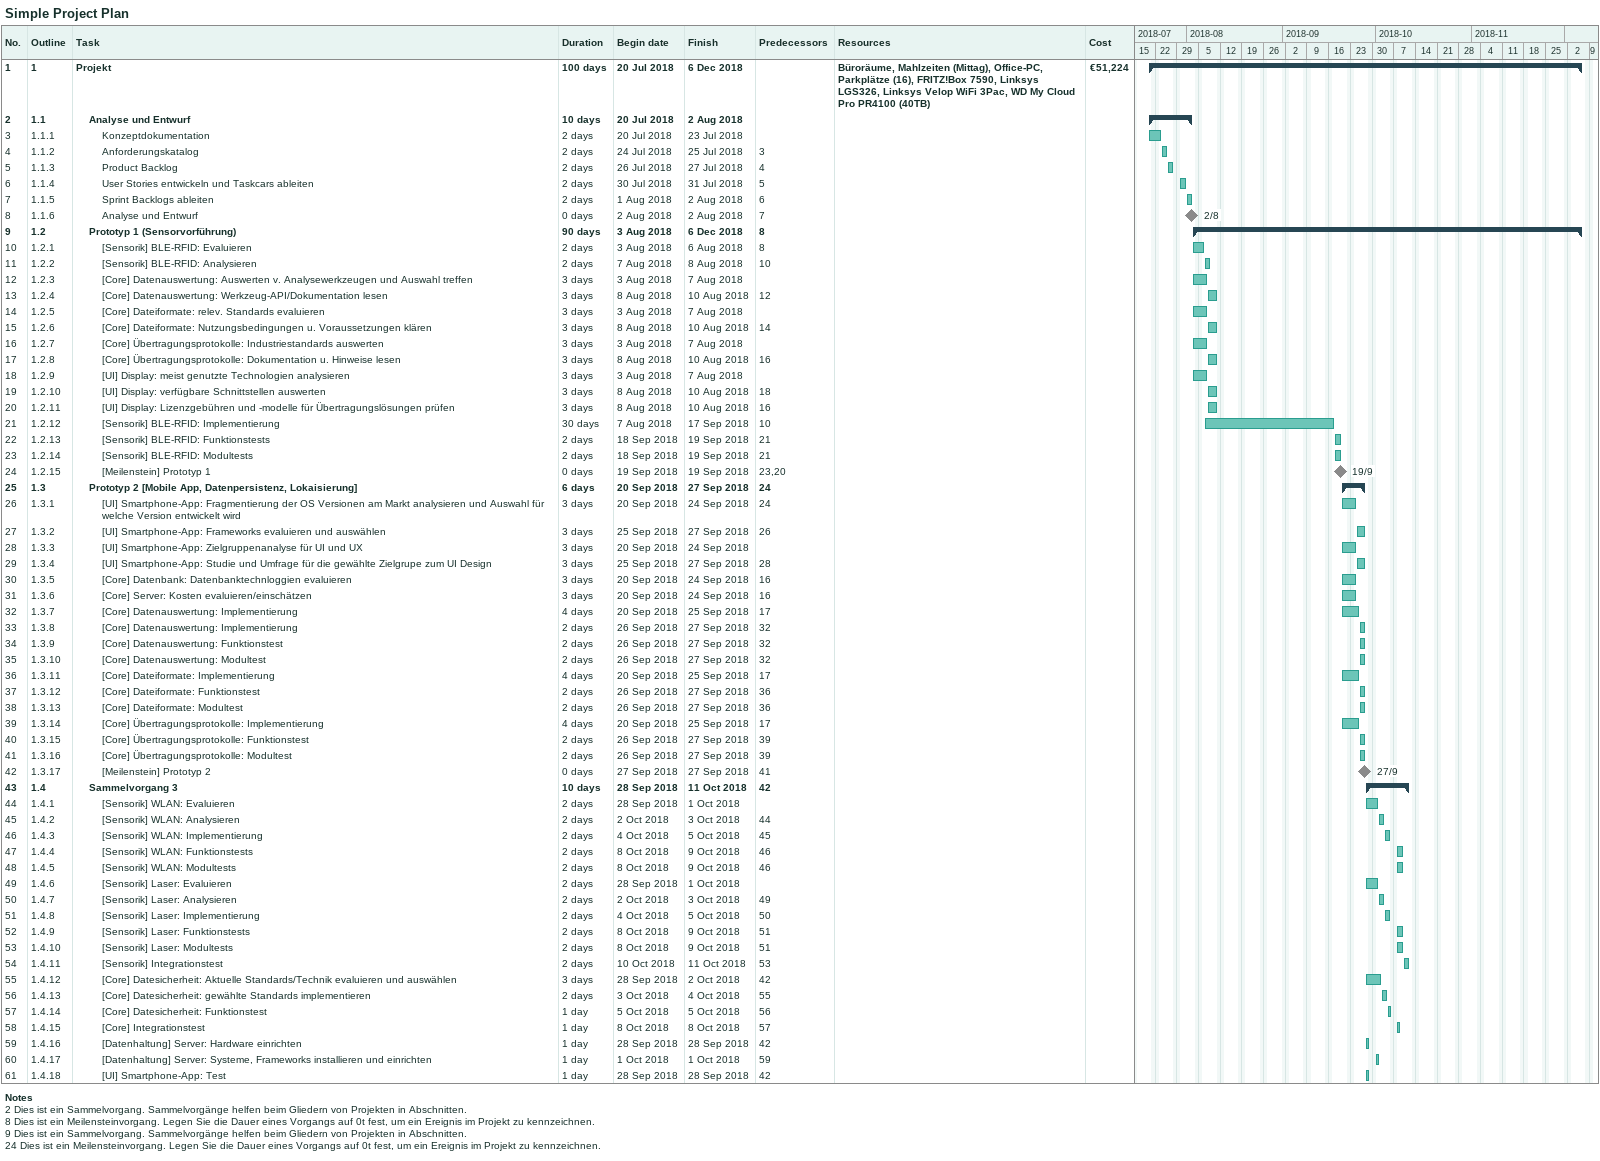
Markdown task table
Simple Project Plan

| ID | WBS | Task | Duration | Start | Finish | Predecessors | Resources | Cost (€) |
|---|---|---|---|---|---|---|---|---|
| 1 | 1 | **Projekt** | 100d | 2018-07-20 | 2018-12-06 |  | Büroräume, Mahlzeiten (Mittag), Office-PC, Parkplätze (16), FRITZ!Box 7590, Linksys LGS326, Linksys Velop WiFi 3Pac, WD My Cloud Pro PR4100 (40TB) | 51224 |
| 2 | 1.1 | **Analyse und Entwurf** | 10d | 2018-07-20 | 2018-08-02 |  |  |  |
| 3 | 1.1.1 | Konzeptdokumentation | 2d | 2018-07-20 | 2018-07-23 |  |  |  |
| 4 | 1.1.2 | Anforderungskatalog | 2d | 2018-07-24 | 2018-07-25 | 3 |  |  |
| 5 | 1.1.3 | Product Backlog | 2d | 2018-07-26 | 2018-07-27 | 4 |  |  |
| 6 | 1.1.4 | User Stories entwickeln und Taskcars ableiten | 2d | 2018-07-30 | 2018-07-31 | 5 |  |  |
| 7 | 1.1.5 | Sprint Backlogs ableiten | 2d | 2018-08-01 | 2018-08-02 | 6 |  |  |
| 8 | 1.1.6 | Analyse und Entwurf | 0d | 2018-08-02 | 2018-08-02 | 7 |  |  |
| 9 | 1.2 | **Prototyp 1 (Sensorvorführung)** | 90d | 2018-08-03 | 2018-12-06 | 8 |  |  |
| 10 | 1.2.1 | [Sensorik] BLE-RFID: Evaluieren | 2d | 2018-08-03 | 2018-08-06 | 8 |  |  |
| 11 | 1.2.2 | [Sensorik] BLE-RFID: Analysieren | 2d | 2018-08-07 | 2018-08-08 | 10 |  |  |
| 12 | 1.2.3 | [Core] Datenauswertung: Auswerten v. Analysewerkzeugen und Auswahl treffen | 3d | 2018-08-03 | 2018-08-07 |  |  |  |
| 13 | 1.2.4 | [Core] Datenauswertung: Werkzeug-API/Dokumentation lesen | 3d | 2018-08-08 | 2018-08-10 | 12 |  |  |
| 14 | 1.2.5 | [Core] Dateiformate: relev. Standards evaluieren | 3d | 2018-08-03 | 2018-08-07 |  |  |  |
| 15 | 1.2.6 | [Core] Dateiformate: Nutzungsbedingungen u. Voraussetzungen klären | 3d | 2018-08-08 | 2018-08-10 | 14 |  |  |
| 16 | 1.2.7 | [Core] Übertragungsprotokolle: Industriestandards auswerten | 3d | 2018-08-03 | 2018-08-07 |  |  |  |
| 17 | 1.2.8 | [Core] Übertragungsprotokolle: Dokumentation u. Hinweise lesen | 3d | 2018-08-08 | 2018-08-10 | 16 |  |  |
| 18 | 1.2.9 | [UI] Display: meist genutzte Technologien analysieren | 3d | 2018-08-03 | 2018-08-07 |  |  |  |
| 19 | 1.2.10 | [UI] Display: verfügbare Schnittstellen auswerten | 3d | 2018-08-08 | 2018-08-10 | 18 |  |  |
| 20 | 1.2.11 | [UI] Display: Lizenzgebühren und -modelle für Übertragungslösungen prüfen | 3d | 2018-08-08 | 2018-08-10 | 16 |  |  |
| 21 | 1.2.12 | [Sensorik] BLE-RFID: Implementierung | 30d | 2018-08-07 | 2018-09-17 | 10 |  |  |
| 22 | 1.2.13 | [Sensorik] BLE-RFID: Funktionstests | 2d | 2018-09-18 | 2018-09-19 | 21 |  |  |
| 23 | 1.2.14 | [Sensorik] BLE-RFID: Modultests | 2d | 2018-09-18 | 2018-09-19 | 21 |  |  |
| 24 | 1.2.15 | [Meilenstein] Prototyp 1 | 0d | 2018-09-19 | 2018-09-19 | 23, 20 |  |  |
| 25 | 1.3 | **Prototyp 2 [Mobile App, Datenpersistenz, Lokaisierung]** | 6d | 2018-09-20 | 2018-09-27 | 24 |  |  |
| 26 | 1.3.1 | [UI] Smartphone-App: Fragmentierung der OS Versionen am Markt analysieren und Auswahl für welche Version entwickelt wird | 3d | 2018-09-20 | 2018-09-24 | 24 |  |  |
| 27 | 1.3.2 | [UI] Smartphone-App: Frameworks evaluieren und auswählen | 3d | 2018-09-25 | 2018-09-27 | 26 |  |  |
| 28 | 1.3.3 | [UI] Smartphone-App: Zielgruppenanalyse für UI und UX | 3d | 2018-09-20 | 2018-09-24 |  |  |  |
| 29 | 1.3.4 | [UI] Smartphone-App: Studie und Umfrage für die gewählte Zielgrupe zum UI Design | 3d | 2018-09-25 | 2018-09-27 | 28 |  |  |
| 30 | 1.3.5 | [Core] Datenbank: Datenbanktechnloggien evaluieren | 3d | 2018-09-20 | 2018-09-24 | 16 |  |  |
| 31 | 1.3.6 | [Core] Server: Kosten evaluieren/einschätzen | 3d | 2018-09-20 | 2018-09-24 | 16 |  |  |
| 32 | 1.3.7 | [Core] Datenauswertung: Implementierung | 4d | 2018-09-20 | 2018-09-25 | 17 |  |  |
| 33 | 1.3.8 | [Core] Datenauswertung: Implementierung | 2d | 2018-09-26 | 2018-09-27 | 32 |  |  |
| 34 | 1.3.9 | [Core] Datenauswertung: Funktionstest | 2d | 2018-09-26 | 2018-09-27 | 32 |  |  |
| 35 | 1.3.10 | [Core] Datenauswertung: Modultest | 2d | 2018-09-26 | 2018-09-27 | 32 |  |  |
| 36 | 1.3.11 | [Core] Dateiformate: Implementierung | 4d | 2018-09-20 | 2018-09-25 | 17 |  |  |
| 37 | 1.3.12 | [Core] Dateiformate: Funktionstest | 2d | 2018-09-26 | 2018-09-27 | 36 |  |  |
| 38 | 1.3.13 | [Core] Dateiformate: Modultest | 2d | 2018-09-26 | 2018-09-27 | 36 |  |  |
| 39 | 1.3.14 | [Core] Übertragungsprotokolle: Implementierung | 4d | 2018-09-20 | 2018-09-25 | 17 |  |  |
| 40 | 1.3.15 | [Core] Übertragungsprotokolle: Funktionstest | 2d | 2018-09-26 | 2018-09-27 | 39 |  |  |
| 41 | 1.3.16 | [Core] Übertragungsprotokolle: Modultest | 2d | 2018-09-26 | 2018-09-27 | 39 |  |  |
| 42 | 1.3.17 | [Meilenstein] Prototyp 2 | 0d | 2018-09-27 | 2018-09-27 | 41 |  |  |
| 43 | 1.4 | **Sammelvorgang 3** | 10d | 2018-09-28 | 2018-10-11 | 42 |  |  |
| 44 | 1.4.1 | [Sensorik] WLAN: Evaluieren | 2d | 2018-09-28 | 2018-10-01 |  |  |  |
| 45 | 1.4.2 | [Sensorik] WLAN: Analysieren | 2d | 2018-10-02 | 2018-10-03 | 44 |  |  |
| 46 | 1.4.3 | [Sensorik] WLAN: Implementierung | 2d | 2018-10-04 | 2018-10-05 | 45 |  |  |
| 47 | 1.4.4 | [Sensorik] WLAN: Funktionstests | 2d | 2018-10-08 | 2018-10-09 | 46 |  |  |
| 48 | 1.4.5 | [Sensorik] WLAN: Modultests | 2d | 2018-10-08 | 2018-10-09 | 46 |  |  |
| 49 | 1.4.6 | [Sensorik] Laser: Evaluieren | 2d | 2018-09-28 | 2018-10-01 |  |  |  |
| 50 | 1.4.7 | [Sensorik] Laser: Analysieren | 2d | 2018-10-02 | 2018-10-03 | 49 |  |  |
| 51 | 1.4.8 | [Sensorik] Laser: Implementierung | 2d | 2018-10-04 | 2018-10-05 | 50 |  |  |
| 52 | 1.4.9 | [Sensorik] Laser: Funktionstests | 2d | 2018-10-08 | 2018-10-09 | 51 |  |  |
| 53 | 1.4.10 | [Sensorik] Laser: Modultests | 2d | 2018-10-08 | 2018-10-09 | 51 |  |  |
| 54 | 1.4.11 | [Sensorik] Integrationstest | 2d | 2018-10-10 | 2018-10-11 | 53 |  |  |
| 55 | 1.4.12 | [Core] Datesicherheit: Aktuelle Standards/Technik evaluieren und auswählen | 3d | 2018-09-28 | 2018-10-02 | 42 |  |  |
| 56 | 1.4.13 | [Core] Datesicherheit: gewählte Standards implementieren | 2d | 2018-10-03 | 2018-10-04 | 55 |  |  |
| 57 | 1.4.14 | [Core] Datesicherheit: Funktionstest | 1d | 2018-10-05 | 2018-10-05 | 56 |  |  |
| 58 | 1.4.15 | [Core] Integrationstest | 1d | 2018-10-08 | 2018-10-08 | 57 |  |  |
| 59 | 1.4.16 | [Datenhaltung] Server: Hardware einrichten | 1d | 2018-09-28 | 2018-09-28 | 42 |  |  |
| 60 | 1.4.17 | [Datenhaltung] Server: Systeme, Frameworks installieren und einrichten | 1d | 2018-10-01 | 2018-10-01 | 59 |  |  |
| 61 | 1.4.18 | [UI] Smartphone-App: Test | 1d | 2018-09-28 | 2018-09-28 | 42 |  |  |

Notes
- 2: Dies ist ein Sammelvorgang. Sammelvorgänge helfen beim Gliedern von Projekten in Abschnitten.
- 8: Dies ist ein Meilensteinvorgang. Legen Sie die Dauer eines Vorgangs auf 0t fest, um ein Ereignis im Projekt zu kennzeichnen.
- 9: Dies ist ein Sammelvorgang. Sammelvorgänge helfen beim Gliedern von Projekten in Abschnitten.
- 24: Dies ist ein Meilensteinvorgang. Legen Sie die Dauer eines Vorgangs auf 0t fest, um ein Ereignis im Projekt zu kennzeichnen.
